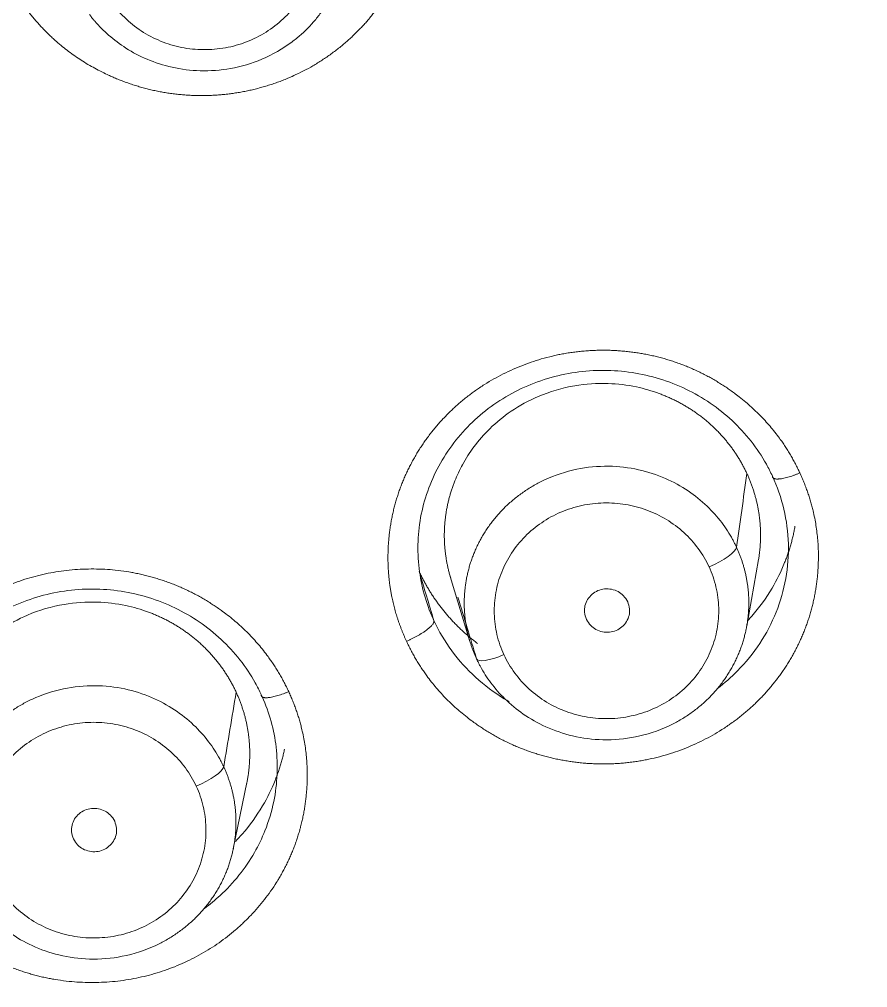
# Model space of a CAD drawing. Extents: x 6534 to 7663, y 0 to 827.
# Drawn here: x 7132.57 to 7141.03, y 544.82 to 554.48 of the extents above; entities that cross this region are included whole.
import ezdxf

# ---------------------------------------------------------------- set-up
doc = ezdxf.new("R2010")
doc.units = 0
doc.header["$LTSCALE"] = 30
doc.header["$MEASUREMENT"] = 0
doc.layers.add('1', color=7, linetype='CONTINUOUS')

msp = doc.modelspace()

# ---------------------------------------------------------------- linework, layer by layer
at = {"layer": '1', "color": 7, "linetype": 'Continuous', "lineweight": 18}
for p, q in [((7139.8216, 548.4234), (7139.9396, 549.0895)), ((7136.8646, 548.9194), (7137.0612, 548.2708)), ((7134.7013, 546.2004), (7134.8375, 546.8634))]:
    msp.add_line(p, q, dxfattribs=at)
for centre, major_axis, ratio, start_param, end_param in [((7103.3945, 533.9208), (62.577, 0), 0.961466, 0, 3.141593), ((7103.3945, 533.3075), (-60.5, 0), 0.961466, 2.420581, 4.712389), ((7103.3945, 533.4449), (60, 0), 0.961466, 4.72417, 7.853982), ((7103.3945, 533.4449), (-59.925, 0), 0.961466, 1.570796, 4.712389), ((7139.4458, 549.0975), (0.2722, 0.126), 0.251144, 4.596757, 6.122356), ((7137.4002, 548.2218), (-0.2722, -0.126), 0.251192, 6.247399, 7.7381), ((7134.3323, 546.9085), (0.2722, 0.1261), 0.251131, 4.596672, 6.113654)]:
    msp.add_ellipse(centre, major_axis=major_axis, ratio=ratio, start_param=start_param, end_param=end_param, dxfattribs=at)
at = {"layer": '1', "color": 7, "linetype": 'Continuous', "lineweight": 13}
for centre, major_axis, start_param, end_param in [((7103.3945, 533.3075), (-59.425, 0), 1.570796, 4.70194), ((7103.3945, 533.3075), (-57.948, 0), 1.579187, 4.712389), ((7103.3945, 533.3519), (57.4031, 0), 4.721079, 7.853982)]:
    msp.add_ellipse(centre, major_axis=major_axis, ratio=0.961466, start_param=start_param, end_param=end_param, dxfattribs=at)
at = {"layer": '1', "color": 7, "linetype": 'Continuous', "lineweight": 18}
for points, degree, knots in [([(7166.2936, 539.0744), (7166.2935, 540.2478), (7166.258, 541.4096), (7166.1199, 543.7065), (7166.0175, 544.8416), (7165.7502, 547.0816), (7165.5853, 548.1865), (7165.1975, 550.3635), (7164.9745, 551.4355), (7164.4752, 553.5441), (7164.1987, 554.5807), (7163.5967, 556.6166), (7163.2712, 557.6159), (7162.5755, 559.5754), (7161.8352, 561.4959), (7160.604, 564.2559), (7159.2649, 566.8924), (7157.8306, 569.4036), (7156.3131, 571.7885), (7154.7243, 574.0471), (7153.0753, 576.1799), (7151.3771, 578.1885), (7150.2189, 579.4458), (7149.343, 580.3589), (7148.9032, 580.8079), (7148.3874, 581.3188), (7148.1289, 581.571), (7147.9995, 581.6963), (7147.9347, 581.7587), (7147.9023, 581.7899), (7147.8862, 581.8055), (7147.8781, 581.8133), (7147.874, 581.8172), (7147.872, 581.8191), (7147.871, 581.8201), (7147.8705, 581.8205), (7147.8703, 581.8208), (7147.8701, 581.8209), (7146.3686, 583.2641), (7144.7968, 584.6285), (7141.532, 587.1895), (7139.839, 588.3862), (7136.3513, 590.6036), (7134.5567, 591.6244), (7130.8862, 593.4839), (7129.0103, 594.3227), (7125.1973, 595.8143), (7123.2602, 596.4671), (7119.3451, 597.585), (7117.3671, 598.0499), (7113.3896, 598.7921), (7111.3902, 599.0693), (7107.3893, 599.4377), (7105.3878, 599.529), (7103.3945, 599.5291)], 3, [0, 0, 0, 0, 0.03125, 0.03125, 0.0625, 0.0625, 0.09375, 0.09375, 0.125, 0.125, 0.15625, 0.15625, 0.1875, 0.1875, 0.21875, 0.25, 0.28125, 0.3125, 0.34375, 0.375, 0.40625, 0.4375, 0.46875, 0.46875, 0.484375, 0.492187, 0.496094, 0.498047, 0.499023, 0.499512, 0.499756, 0.499878, 0.499939, 0.499969, 0.499985, 0.499992, 0.499992, 0.5, 0.5, 0.5625, 0.5625, 0.625, 0.625, 0.6875, 0.6875, 0.75, 0.75, 0.8125, 0.8125, 0.875, 0.875, 0.9375, 0.9375, 1, 1, 1, 1]), ([(7133.2673, 554.5259), (7133.2709, 554.5211), (7133.2781, 554.5117), (7133.289, 554.4979), (7133.2999, 554.4844), (7133.3108, 554.4712), (7133.3599, 554.4135), (7133.4601, 554.3123), (7133.6336, 554.1821), (7133.8457, 554.0707), (7134.0955, 553.9903), (7134.3782, 553.9548), (7134.6843, 553.9776), (7134.9984, 554.071), (7135.2107, 554.1929), (7135.3314, 554.287), (7135.3757, 554.3246), (7135.418, 554.3636), (7135.4582, 554.4039), (7135.4963, 554.4453), (7135.5323, 554.4878), (7135.5662, 554.5312), (7135.598, 554.5754), (7135.6277, 554.6203), (7135.6552, 554.6659), (7135.6807, 554.712), (7135.7041, 554.7585), (7135.7254, 554.8053), (7135.7448, 554.8524), (7135.7621, 554.8997), (7135.7774, 554.947), (7135.7909, 554.9944), (7135.8024, 555.0416), (7135.8121, 555.0887), (7135.82, 555.1357), (7135.8261, 555.1823), (7135.8305, 555.2285), (7135.8333, 555.2744), (7135.8344, 555.3198), (7135.834, 555.3648), (7135.8321, 555.4091), (7135.8287, 555.4529), (7135.824, 555.496), (7135.8179, 555.5384), (7135.8105, 555.5801), (7135.8019, 555.6211), (7135.7921, 555.6613), (7135.7812, 555.7006), (7135.7693, 555.7392), (7135.7564, 555.7769), (7135.7425, 555.8138), (7135.7277, 555.8497), (7135.7121, 555.8848), (7135.6957, 555.919), (7135.6786, 555.9522), (7135.6608, 555.9846), (7135.6424, 556.016), (7135.6234, 556.0465), (7135.6039, 556.0761), (7135.5839, 556.1048), (7135.5701, 556.1233), (7135.5633, 556.1326)], 3, [0, 0, 0, 0, 0.004119, 0.008174, 0.012167, 0.016097, 0.019963, 0.064396, 0.113626, 0.167651, 0.226467, 0.290074, 0.358468, 0.431645, 0.509603, 0.522987, 0.536251, 0.549393, 0.562415, 0.575315, 0.588095, 0.600753, 0.613291, 0.625707, 0.638002, 0.650177, 0.66223, 0.674162, 0.685973, 0.697664, 0.709233, 0.720681, 0.732008, 0.743214, 0.754299, 0.765262, 0.776105, 0.786827, 0.797427, 0.807907, 0.818265, 0.828503, 0.838619, 0.848614, 0.858488, 0.868241, 0.877873, 0.887383, 0.896773, 0.906041, 0.915189, 0.924215, 0.93312, 0.941904, 0.950567, 0.959108, 0.967529, 0.975828, 0.984007, 0.992064, 1, 1, 1, 1]), ([(7136.2827, 548.7165), (7136.249, 548.883), (7136.2393, 549.2579), (7136.3095, 549.6601), (7136.4601, 550.0389), (7136.6855, 550.3835), (7136.8309, 550.5314), (7137.1245, 550.83), (7137.9122, 551.1668), (7138.3424, 551.1761), (7138.5535, 551.1807), (7138.9698, 551.1107), (7139.3617, 550.9645), (7139.5417, 550.854), (7139.7191, 550.7451), (7140.1783, 550.3267), (7140.3514, 549.9525)], 2, [0, 0, 0, 0.057017, 0.124373, 0.191729, 0.259085, 0.326441, 0.326441, 0.461152, 0.595864, 0.595864, 0.66322, 0.730576, 0.797932, 0.797932, 0.865288, 1, 1, 1]), ([(7136.7021, 548.4794), (7136.6994, 548.4852), (7136.624, 548.6503), (7136.5259, 549.0032), (7136.5478, 549.546), (7136.742, 550.0644), (7137.0906, 550.5025), (7137.5605, 550.8187), (7138.1081, 550.9836), (7138.6819, 550.9817), (7139.2284, 550.8134), (7139.6969, 550.4938), (7139.9555, 550.1647), (7140.059, 549.9614), (7140.0775, 549.9214)], 3, [0, 0, 0, 0, 0.003406, 0.096975, 0.19437, 0.29215, 0.389868, 0.487607, 0.585332, 0.683082, 0.780758, 0.878502, 0.976486, 1, 1, 1, 1]), ([(7136.8692, 548.9042), (7136.8672, 548.9107), (7136.8617, 548.9294), (7136.8532, 548.9603), (7136.8441, 548.9971), (7136.836, 549.0341), (7136.8288, 549.0713), (7136.8225, 549.1089), (7136.8172, 549.1466), (7136.813, 549.1846), (7136.8096, 549.2227), (7136.8073, 549.2609), (7136.806, 549.2993), (7136.8057, 549.3378), (7136.8065, 549.3764), (7136.8082, 549.415), (7136.811, 549.4536), (7136.8148, 549.4923), (7136.8197, 549.5309), (7136.8256, 549.5695), (7136.8325, 549.608), (7136.8405, 549.6463), (7136.8496, 549.6846), (7136.8597, 549.7227), (7136.8708, 549.7606), (7136.883, 549.7983), (7136.8962, 549.8357), (7136.9271, 549.9161), (7136.988, 550.0456), (7137.1019, 550.223), (7137.2619, 550.4058), (7137.4754, 550.5802), (7137.7583, 550.735), (7138.0885, 550.8323), (7138.4235, 550.8549), (7138.7075, 550.8202), (7138.8816, 550.77), (7138.9685, 550.7372), (7138.9889, 550.7292), (7139.0091, 550.7209), (7139.0292, 550.7124), (7139.0492, 550.7036), (7139.069, 550.6946), (7139.0886, 550.6853), (7139.1081, 550.6758), (7139.1275, 550.666), (7139.1466, 550.656), (7139.1656, 550.6457), (7139.1845, 550.6352), (7139.2031, 550.6244), (7139.2216, 550.6134), (7139.2399, 550.6022), (7139.258, 550.5908), (7139.2759, 550.5791), (7139.2937, 550.5672), (7139.3112, 550.5551), (7139.3286, 550.5427), (7139.3457, 550.5302), (7139.3627, 550.5175), (7139.3794, 550.5045), (7139.396, 550.4913), (7139.4123, 550.478), (7139.4285, 550.4644), (7139.4444, 550.4507), (7139.4601, 550.4367), (7139.4756, 550.4226), (7139.4909, 550.4083), (7139.506, 550.3938), (7139.5208, 550.3791), (7139.5354, 550.3643), (7139.5498, 550.3492), (7139.564, 550.334), (7139.5779, 550.3187), (7139.5916, 550.3032), (7139.6051, 550.2875), (7139.6183, 550.2717), (7139.6313, 550.2557), (7139.6441, 550.2396), (7139.6566, 550.2233), (7139.6689, 550.2069), (7139.6809, 550.1904), (7139.6927, 550.1737), (7139.7042, 550.1569), (7139.7155, 550.14), (7139.7266, 550.1229), (7139.7374, 550.1057), (7139.7479, 550.0884), (7139.7582, 550.071), (7139.7683, 550.0535), (7139.7781, 550.0359), (7139.7876, 550.0182), (7139.7969, 550.0004), (7139.806, 549.9825), (7139.8148, 549.9645), (7139.8204, 549.9524), (7139.8232, 549.9463)], 3, [0, 0, 0, 0, 0.004509, 0.012778, 0.021065, 0.02937, 0.037693, 0.046034, 0.054393, 0.06277, 0.071165, 0.079578, 0.088009, 0.096457, 0.104924, 0.113409, 0.121911, 0.130432, 0.13897, 0.147526, 0.1561, 0.164692, 0.173302, 0.18193, 0.190576, 0.19924, 0.207921, 0.216621, 0.255647, 0.30128, 0.353512, 0.412333, 0.477735, 0.558366, 0.628737, 0.68884, 0.738666, 0.743318, 0.747965, 0.752607, 0.757244, 0.761875, 0.766502, 0.771123, 0.775739, 0.78035, 0.784956, 0.789556, 0.794152, 0.798742, 0.803327, 0.807907, 0.812482, 0.817052, 0.821617, 0.826176, 0.830731, 0.83528, 0.839824, 0.844363, 0.848897, 0.853425, 0.857949, 0.862467, 0.866981, 0.871489, 0.875992, 0.88049, 0.884982, 0.88947, 0.893953, 0.89843, 0.902902, 0.90737, 0.911832, 0.916289, 0.92074, 0.925187, 0.929629, 0.934065, 0.938497, 0.942923, 0.947344, 0.95176, 0.956171, 0.960577, 0.964978, 0.969373, 0.973764, 0.978149, 0.98253, 0.986905, 0.991275, 0.99564, 1, 1, 1, 1]), ([(7139.7196, 549.211), (7139.7172, 549.2161), (7139.7124, 549.2264), (7139.7049, 549.2417), (7139.6972, 549.2571), (7139.6892, 549.2726), (7139.6522, 549.3417), (7139.5728, 549.4649), (7139.4258, 549.6303), (7139.2376, 549.782), (7139.0078, 549.908), (7138.7389, 549.9954), (7138.4379, 550.0303), (7138.1172, 549.9997), (7137.8885, 549.9239), (7137.7528, 549.8573), (7137.7014, 549.8294), (7137.6518, 549.7997), (7137.6038, 549.7685), (7137.5577, 549.7357), (7137.5133, 549.7014), (7137.4708, 549.6658), (7137.4303, 549.629), (7137.3916, 549.5911), (7137.3548, 549.5521), (7137.3199, 549.5122), (7137.287, 549.4714), (7137.256, 549.43), (7137.2269, 549.3878), (7137.1997, 549.3451), (7137.1744, 549.3019), (7137.151, 549.2584), (7137.1295, 549.2145), (7137.1098, 549.1704), (7137.0919, 549.1261), (7137.0758, 549.0818), (7137.0614, 549.0374), (7137.0488, 548.9931), (7137.0378, 548.9489), (7137.0284, 548.9049), (7137.0207, 548.8611), (7137.0145, 548.8176), (7137.0098, 548.7745), (7137.0065, 548.7318), (7137.0047, 548.6894), (7137.0042, 548.6476), (7137.005, 548.6063), (7137.0071, 548.5656), (7137.0104, 548.5254), (7137.0149, 548.4858), (7137.0205, 548.447), (7137.0272, 548.4087), (7137.0348, 548.3712), (7137.0435, 548.3344), (7137.053, 548.2984), (7137.0634, 548.2631), (7137.0747, 548.2286), (7137.0867, 548.1948), (7137.0994, 548.1619), (7137.1128, 548.1297), (7137.1223, 548.1087), (7137.127, 548.0983)], 3, [0, 0, 0, 0, 0.00393, 0.007893, 0.011888, 0.015916, 0.019977, 0.066373, 0.117006, 0.171871, 0.230967, 0.29429, 0.361837, 0.433604, 0.509587, 0.522943, 0.53618, 0.549297, 0.562294, 0.575172, 0.587929, 0.600567, 0.613085, 0.625483, 0.637761, 0.649919, 0.661958, 0.673877, 0.685676, 0.697355, 0.708914, 0.720353, 0.731673, 0.742873, 0.753953, 0.764913, 0.775754, 0.786475, 0.797076, 0.807557, 0.817918, 0.82816, 0.838282, 0.848284, 0.858166, 0.867929, 0.877572, 0.887095, 0.896498, 0.905782, 0.914946, 0.92399, 0.932915, 0.941719, 0.950404, 0.95897, 0.967415, 0.975741, 0.983947, 0.992033, 1, 1, 1, 1]), ([(7139.8232, 549.9463), (7139.8284, 549.935), (7139.8387, 549.9122), (7139.8531, 549.8776), (7139.8667, 549.8427), (7139.8794, 549.8073), (7139.8913, 549.7716), (7139.9022, 549.7355), (7139.9122, 549.6991), (7139.9213, 549.6623), (7139.9295, 549.6253), (7139.9367, 549.588), (7139.9429, 549.5505), (7139.9482, 549.5128), (7139.9525, 549.4748), (7139.9558, 549.4367), (7139.9581, 549.3985), (7139.9594, 549.3601), (7139.9597, 549.3216), (7139.9589, 549.283), (7139.9572, 549.2444), (7139.9544, 549.2058), (7139.9506, 549.1671), (7139.9457, 549.1285), (7139.941, 549.0979), (7139.938, 549.0801), (7139.9371, 549.0752)], 3, [0, 0, 0, 0, 0.041738, 0.083568, 0.125489, 0.167501, 0.209604, 0.251798, 0.294084, 0.336461, 0.378929, 0.421489, 0.46414, 0.506883, 0.549717, 0.592643, 0.63566, 0.678769, 0.721969, 0.765262, 0.808645, 0.852121, 0.895689, 0.939348, 0.983099, 1, 1, 1, 1]), ([(7140.0775, 549.9215), (7140.1267, 549.8153), (7140.1649, 549.7045), (7140.2183, 549.4779), (7140.2334, 549.3621), (7140.2397, 549.1298), (7140.231, 549.0133), (7140.1901, 548.7843), (7140.1578, 548.6718), (7140.1145, 548.5633)], 3, [0, 0, 0, 0, 0.25, 0.25, 0.5, 0.5, 0.75, 0.75, 1, 1, 1, 1]), ([(7139.8364, 548.4831), (7139.8482, 548.4959), (7139.9373, 548.5954), (7140.0716, 548.7815), (7140.1681, 548.9776), (7140.2084, 549.0804), (7140.2167, 549.1025), (7140.2248, 549.1246), (7140.2325, 549.1468), (7140.2399, 549.169), (7140.2471, 549.1913), (7140.2539, 549.2137), (7140.2605, 549.2361), (7140.2668, 549.2585), (7140.2727, 549.281), (7140.2784, 549.3036), (7140.2838, 549.3262), (7140.2889, 549.3488), (7140.2937, 549.3714), (7140.2982, 549.3941), (7140.3012, 549.4102), (7140.3027, 549.4188), (7140.3029, 549.4198)], 3, [0, 0, 0, 0, 0.048669, 0.374046, 0.643037, 0.665369, 0.687674, 0.709953, 0.732204, 0.754428, 0.776625, 0.798795, 0.820938, 0.843054, 0.865143, 0.887205, 0.90924, 0.931248, 0.953229, 0.975183, 0.99711, 1, 1, 1, 1]), ([(7137.127, 548.0983), (7137.1295, 548.0929), (7137.1345, 548.0823), (7137.1422, 548.0665), (7137.1499, 548.0512), (7137.1578, 548.0361), (7137.1933, 547.9698), (7137.2694, 547.8508), (7137.4109, 547.6888), (7137.5943, 547.5374), (7137.8212, 547.4089), (7138.09, 547.3176), (7138.3943, 547.2788), (7138.7217, 547.3074), (7138.9556, 547.3841), (7139.094, 547.4521), (7139.1455, 547.48), (7139.1953, 547.5097), (7139.2433, 547.5411), (7139.2895, 547.574), (7139.3339, 547.6083), (7139.3764, 547.6439), (7139.4171, 547.6808), (7139.4558, 547.7189), (7139.4926, 547.7579), (7139.5275, 547.7979), (7139.5604, 547.8387), (7139.5914, 547.8803), (7139.6205, 547.9225), (7139.6476, 547.9653), (7139.6729, 548.0085), (7139.6962, 548.0521), (7139.7177, 548.0961), (7139.7374, 548.1402), (7139.7552, 548.1845), (7139.7713, 548.2289), (7139.7856, 548.2733), (7139.7982, 548.3176), (7139.8092, 548.3618), (7139.8185, 548.4058), (7139.8262, 548.4496), (7139.8323, 548.493), (7139.837, 548.5362), (7139.8402, 548.5789), (7139.842, 548.6212), (7139.8424, 548.6629), (7139.8416, 548.7042), (7139.8394, 548.7449), (7139.8361, 548.785), (7139.8316, 548.8245), (7139.826, 548.8633), (7139.8193, 548.9014), (7139.8116, 548.9389), (7139.803, 548.9756), (7139.7934, 549.0115), (7139.783, 549.0467), (7139.7718, 549.0811), (7139.7598, 549.1148), (7139.7471, 549.1476), (7139.7338, 549.1797), (7139.7243, 549.2006), (7139.7196, 549.211)], 3, [0, 0, 0, 0, 0.004119, 0.008174, 0.012167, 0.016097, 0.019963, 0.064396, 0.113626, 0.167651, 0.226467, 0.290074, 0.358468, 0.431645, 0.509603, 0.522987, 0.536251, 0.549393, 0.562415, 0.575315, 0.588095, 0.600753, 0.613291, 0.625707, 0.638002, 0.650177, 0.66223, 0.674162, 0.685973, 0.697664, 0.709233, 0.720681, 0.732008, 0.743214, 0.754299, 0.765262, 0.776105, 0.786827, 0.797427, 0.807907, 0.818265, 0.828503, 0.838619, 0.848614, 0.858488, 0.868241, 0.877873, 0.887383, 0.896773, 0.906041, 0.915189, 0.924215, 0.93312, 0.941904, 0.950567, 0.959108, 0.967529, 0.975828, 0.984007, 0.992064, 1, 1, 1, 1]), ([(7131.1822, 546.5607), (7131.1531, 546.7152), (7131.1439, 547.0773), (7131.2144, 547.4799), (7131.2899, 547.6698), (7131.4422, 548.0523), (7132.0321, 548.6497), (7132.8122, 548.983), (7133.6671, 549.0038), (7134.0642, 548.8569), (7134.2598, 548.7845), (7134.4395, 548.675), (7134.6169, 548.5668), (7135.0797, 548.1472), (7135.254, 547.7704)], 2, [0, 0, 0, 0.052966, 0.120612, 0.188257, 0.188257, 0.323547, 0.458838, 0.594128, 0.729419, 0.729419, 0.797064, 0.797064, 0.864709, 1, 1, 1]), ([(7136.5545, 548.9704), (7136.5603, 548.958), (7136.5721, 548.9331), (7136.5908, 548.8962), (7136.6102, 548.8595), (7136.6306, 548.8232), (7136.6518, 548.7873), (7136.6739, 548.7517), (7136.6969, 548.7165), (7136.7207, 548.6817), (7136.7453, 548.6473), (7136.7708, 548.6134), (7136.7971, 548.58), (7136.8243, 548.5471), (7136.8522, 548.5147), (7136.881, 548.4828), (7136.9105, 548.4515), (7136.9409, 548.4207), (7136.972, 548.3905), (7137.0039, 548.361), (7137.0365, 548.3321), (7137.0699, 548.3038), (7137.1029, 548.2771), (7137.1248, 548.2601), (7137.1353, 548.2521)], 3, [0, 0, 0, 0, 0.044595, 0.089293, 0.134094, 0.178998, 0.224004, 0.269113, 0.314325, 0.359639, 0.405057, 0.450577, 0.496199, 0.541924, 0.587752, 0.633682, 0.679715, 0.725851, 0.772089, 0.818429, 0.864872, 0.911417, 0.958065, 1, 1, 1, 1]), ([(7131.6067, 546.2975), (7131.6039, 546.3037), (7131.5283, 546.4694), (7131.4304, 546.8229), (7131.4529, 547.3657), (7131.6474, 547.8837), (7131.9961, 548.3213), (7132.4659, 548.637), (7133.013, 548.8016), (7133.5863, 548.7996), (7134.1323, 548.6312), (7134.6004, 548.3118), (7134.8585, 547.983), (7134.9618, 547.78), (7134.9802, 547.7402)], 3, [0, 0, 0, 0, 0.003644, 0.097361, 0.19475, 0.292493, 0.390173, 0.487867, 0.585548, 0.683258, 0.780902, 0.878622, 0.976589, 1, 1, 1, 1]), ([(7131.7639, 546.7717), (7131.7631, 546.7747), (7131.7591, 546.7898), (7131.7523, 546.8172), (7131.7441, 546.8542), (7131.7369, 546.8915), (7131.7307, 546.929), (7131.7254, 546.9667), (7131.7211, 547.0046), (7131.7178, 547.0427), (7131.7155, 547.081), (7131.7142, 547.1193), (7131.7139, 547.1578), (7131.7147, 547.1964), (7131.7164, 547.235), (7131.7192, 547.2736), (7131.723, 547.3122), (7131.7279, 547.3508), (7131.7338, 547.3894), (7131.7407, 547.4278), (7131.7487, 547.4662), (7131.7577, 547.5044), (7131.7678, 547.5425), (7131.7789, 547.5804), (7131.7911, 547.6181), (7131.8043, 547.6555), (7131.8352, 547.7358), (7131.8961, 547.8652), (7132.0098, 548.0426), (7132.1697, 548.2252), (7132.3831, 548.3995), (7132.6659, 548.5542), (7132.9958, 548.6515), (7133.3307, 548.674), (7133.6145, 548.6394), (7133.7884, 548.5892), (7133.8753, 548.5564), (7133.8957, 548.5484), (7133.9159, 548.5402), (7133.936, 548.5317), (7133.9559, 548.5229), (7133.9757, 548.5138), (7133.9954, 548.5046), (7134.0148, 548.495), (7134.0342, 548.4852), (7134.0533, 548.4752), (7134.0723, 548.4649), (7134.0911, 548.4544), (7134.1098, 548.4437), (7134.1282, 548.4327), (7134.1465, 548.4215), (7134.1646, 548.41), (7134.1825, 548.3984), (7134.2003, 548.3865), (7134.2178, 548.3744), (7134.2352, 548.3621), (7134.2523, 548.3495), (7134.2693, 548.3368), (7134.286, 548.3238), (7134.3026, 548.3107), (7134.3189, 548.2973), (7134.335, 548.2838), (7134.351, 548.27), (7134.3667, 548.2561), (7134.3822, 548.2419), (7134.3974, 548.2276), (7134.4125, 548.2131), (7134.4273, 548.1985), (7134.4419, 548.1836), (7134.4563, 548.1686), (7134.4705, 548.1534), (7134.4844, 548.1381), (7134.4981, 548.1226), (7134.5115, 548.1069), (7134.5248, 548.0911), (7134.5378, 548.0751), (7134.5505, 548.059), (7134.563, 548.0428), (7134.5753, 548.0264), (7134.5873, 548.0098), (7134.5991, 547.9932), (7134.6107, 547.9764), (7134.6219, 547.9594), (7134.633, 547.9424), (7134.6438, 547.9252), (7134.6543, 547.9079), (7134.6646, 547.8905), (7134.6747, 547.873), (7134.6845, 547.8554), (7134.694, 547.8377), (7134.7033, 547.8199), (7134.7123, 547.802), (7134.7211, 547.784), (7134.7268, 547.7719), (7134.7296, 547.7659)], 3, [0, 0, 0, 0, 0.002013, 0.010391, 0.018787, 0.027201, 0.035633, 0.044084, 0.052552, 0.061039, 0.069544, 0.078067, 0.086609, 0.095168, 0.103746, 0.112342, 0.120955, 0.129587, 0.138238, 0.146906, 0.155592, 0.164297, 0.17302, 0.18176, 0.190519, 0.199296, 0.208091, 0.247544, 0.293671, 0.346465, 0.40592, 0.472029, 0.553536, 0.624675, 0.68543, 0.73579, 0.740493, 0.745191, 0.749884, 0.754571, 0.759253, 0.76393, 0.768602, 0.773269, 0.77793, 0.782586, 0.787237, 0.791883, 0.796524, 0.80116, 0.80579, 0.810415, 0.815035, 0.81965, 0.82426, 0.828864, 0.833463, 0.838057, 0.842646, 0.84723, 0.851809, 0.856382, 0.86095, 0.865513, 0.870071, 0.874624, 0.879171, 0.883714, 0.888251, 0.892783, 0.89731, 0.901831, 0.906348, 0.910859, 0.915365, 0.919866, 0.924362, 0.928853, 0.933338, 0.937818, 0.942293, 0.946763, 0.951228, 0.955688, 0.960142, 0.964592, 0.969036, 0.973475, 0.977908, 0.982337, 0.986761, 0.991179, 0.995592, 1, 1, 1, 1]), ([(7134.6059, 547.0212), (7134.6036, 547.0262), (7134.5988, 547.0364), (7134.5914, 547.0517), (7134.5836, 547.0671), (7134.5755, 547.0827), (7134.5378, 547.1533), (7134.4568, 547.2786), (7134.3068, 547.4458), (7134.1162, 547.5975), (7133.8849, 547.7223), (7133.6161, 547.8076), (7133.3171, 547.8405), (7133.0001, 547.809), (7132.7742, 547.7338), (7132.64, 547.668), (7132.5886, 547.6401), (7132.5389, 547.6105), (7132.491, 547.5793), (7132.4449, 547.5465), (7132.4006, 547.5123), (7132.3581, 547.4767), (7132.3175, 547.44), (7132.2788, 547.4021), (7132.2421, 547.3631), (7132.2072, 547.3232), (7132.1743, 547.2825), (7132.1433, 547.2411), (7132.1143, 547.199), (7132.0871, 547.1563), (7132.0619, 547.1132), (7132.0385, 547.0696), (7132.017, 547.0258), (7131.9973, 546.9817), (7131.9794, 546.9375), (7131.9633, 546.8932), (7131.949, 546.8488), (7131.9363, 546.8046), (7131.9254, 546.7604), (7131.916, 546.7164), (7131.9083, 546.6727), (7131.9021, 546.6293), (7131.8974, 546.5862), (7131.8941, 546.5434), (7131.8923, 546.5012), (7131.8918, 546.4594), (7131.8926, 546.4181), (7131.8947, 546.3774), (7131.8981, 546.3372), (7131.9025, 546.2977), (7131.9081, 546.2589), (7131.9148, 546.2207), (7131.9225, 546.1832), (7131.9311, 546.1465), (7131.9407, 546.1104), (7131.9511, 546.0752), (7131.9623, 546.0407), (7131.9743, 546.007), (7131.987, 545.9741), (7132.0004, 545.9419), (7132.0099, 545.9209), (7132.0146, 545.9105)], 3, [0, 0, 0, 0, 0.003868, 0.007805, 0.01181, 0.015885, 0.020029, 0.067464, 0.118837, 0.174144, 0.233385, 0.296555, 0.363653, 0.434676, 0.50962, 0.522978, 0.536217, 0.549335, 0.562333, 0.575212, 0.58797, 0.600609, 0.613128, 0.625526, 0.637805, 0.649964, 0.662003, 0.673923, 0.685722, 0.697401, 0.708961, 0.7204, 0.73172, 0.74292, 0.754, 0.76496, 0.7758, 0.78652, 0.797121, 0.807601, 0.817962, 0.828202, 0.838323, 0.848324, 0.858205, 0.867966, 0.877608, 0.887129, 0.896531, 0.905812, 0.914974, 0.924016, 0.932938, 0.941741, 0.950423, 0.958985, 0.967428, 0.975751, 0.983954, 0.992037, 1, 1, 1, 1]), ([(7134.7296, 547.7659), (7134.7348, 547.7545), (7134.7451, 547.7318), (7134.7595, 547.6972), (7134.7731, 547.6623), (7134.7858, 547.6269), (7134.7976, 547.5912), (7134.8085, 547.5551), (7134.8186, 547.5187), (7134.8276, 547.482), (7134.8358, 547.445), (7134.843, 547.4077), (7134.8492, 547.3702), (7134.8545, 547.3325), (7134.8588, 547.2946), (7134.8621, 547.2565), (7134.8644, 547.2183), (7134.8657, 547.1799), (7134.866, 547.1414), (7134.8653, 547.1029), (7134.8635, 547.0643), (7134.8607, 547.0257), (7134.8569, 546.987), (7134.8521, 546.9484), (7134.8462, 546.9099), (7134.8406, 546.8789), (7134.8369, 546.8607), (7134.8358, 546.8554)], 3, [0, 0, 0, 0, 0.039927, 0.079941, 0.120043, 0.160231, 0.200507, 0.240871, 0.281322, 0.32186, 0.362486, 0.403198, 0.443999, 0.484887, 0.525862, 0.566925, 0.608075, 0.649312, 0.690638, 0.73205, 0.773551, 0.815138, 0.856814, 0.898577, 0.940427, 0.982365, 1, 1, 1, 1]), ([(7134.9803, 547.7402), (7134.9834, 547.7334), (7135.0593, 547.5667), (7135.157, 547.2123), (7135.1371, 546.75), (7135.0552, 546.4774), (7135.0173, 546.3824)], 3, [0, 0, 0, 0, 0.016025, 0.391522, 0.780977, 1, 1, 1, 1]), ([(7134.7239, 546.2758), (7134.7468, 546.2996), (7134.8476, 546.4096), (7134.9908, 546.6082), (7135.087, 546.8041), (7135.1272, 546.9068), (7135.1356, 546.9289), (7135.1436, 546.951), (7135.1513, 546.9732), (7135.1588, 546.9955), (7135.1659, 547.0178), (7135.1728, 547.0402), (7135.1794, 547.0626), (7135.1856, 547.0851), (7135.1916, 547.1076), (7135.1973, 547.1302), (7135.2026, 547.1528), (7135.2077, 547.1752), (7135.2108, 547.1901), (7135.2123, 547.1974)], 3, [0, 0, 0, 0, 0.092786, 0.419298, 0.688859, 0.711311, 0.733734, 0.75613, 0.778498, 0.800838, 0.82315, 0.845434, 0.86769, 0.889918, 0.912119, 0.934292, 0.956436, 0.978553, 1, 1, 1, 1]), ([(7132.0146, 545.9105), (7132.0172, 545.905), (7132.0223, 545.894), (7132.0302, 545.878), (7132.0379, 545.8626), (7132.0457, 545.8478), (7132.0803, 545.7831), (7132.1547, 545.6664), (7132.2933, 545.5064), (7132.474, 545.3552), (7132.6992, 545.2254), (7132.9678, 545.1319), (7133.2737, 545.0909), (7133.6045, 545.1182), (7133.841, 545.1953), (7133.9807, 545.2638), (7134.0321, 545.2917), (7134.0819, 545.3214), (7134.1299, 545.3526), (7134.176, 545.3855), (7134.2204, 545.4198), (7134.2629, 545.4554), (7134.3035, 545.4922), (7134.3422, 545.5302), (7134.379, 545.5692), (7134.4138, 545.6091), (7134.4467, 545.6499), (7134.4777, 545.6914), (7134.5068, 545.7335), (7134.5339, 545.7762), (7134.5592, 545.8194), (7134.5825, 545.863), (7134.604, 545.9069), (7134.6237, 545.951), (7134.6415, 545.9953), (7134.6576, 546.0396), (7134.6719, 546.0839), (7134.6845, 546.1282), (7134.6954, 546.1724), (7134.7047, 546.2164), (7134.7124, 546.2601), (7134.7186, 546.3035), (7134.7233, 546.3466), (7134.7265, 546.3893), (7134.7283, 546.4316), (7134.7287, 546.4733), (7134.7279, 546.5146), (7134.7257, 546.5552), (7134.7224, 546.5953), (7134.7179, 546.6348), (7134.7123, 546.6736), (7134.7056, 546.7117), (7134.6979, 546.7491), (7134.6893, 546.7858), (7134.6797, 546.8218), (7134.6693, 546.857), (7134.6581, 546.8914), (7134.6461, 546.925), (7134.6334, 546.9578), (7134.6201, 546.9899), (7134.6106, 547.0108), (7134.6059, 547.0212)], 3, [0, 0, 0, 0, 0.004262, 0.008395, 0.012399, 0.016275, 0.020023, 0.063396, 0.111868, 0.165437, 0.224099, 0.287852, 0.356691, 0.430612, 0.509612, 0.522991, 0.53625, 0.549388, 0.562405, 0.575301, 0.588077, 0.600731, 0.613265, 0.625678, 0.63797, 0.650141, 0.662192, 0.674122, 0.68593, 0.697618, 0.709186, 0.720632, 0.731957, 0.743162, 0.754246, 0.765209, 0.776051, 0.786772, 0.797372, 0.807852, 0.81821, 0.828448, 0.838565, 0.848561, 0.858436, 0.868191, 0.877824, 0.887337, 0.896728, 0.905999, 0.915149, 0.924178, 0.933086, 0.941874, 0.95054, 0.959086, 0.96751, 0.975814, 0.983997, 0.992059, 1, 1, 1, 1])]:
    msp.add_open_spline(points, degree=degree, knots=knots, dxfattribs=at)
at = {"layer": '1', "color": 7, "linetype": 'Continuous', "lineweight": 13}
for points, degree, knots in [([(7136.1227, 556.9944), (7136.3738, 556.6624), (7136.521, 556.0693), (7136.5394, 555.6619), (7136.474, 555.2611), (7136.3279, 554.8789), (7136.2177, 554.7053), (7135.995, 554.3544), (7135.2972, 553.8676), (7134.8784, 553.7725), (7134.6729, 553.7259), (7134.2506, 553.7112), (7133.8357, 553.7759), (7133.6358, 553.848), (7133.4387, 553.9191), (7132.8992, 554.2365), (7132.649, 554.5679)], 2, [0, 0, 0, 0.125, 0.1875, 0.25, 0.3125, 0.375, 0.375, 0.5, 0.625, 0.625, 0.6875, 0.75, 0.8125, 0.8125, 0.875, 1, 1, 1]), ([(7135.3208, 555.8845), (7135.3639, 555.8275), (7135.4011, 555.7664), (7135.4625, 555.6384), (7135.4866, 555.5715), (7135.5208, 555.4345), (7135.5309, 555.3644), (7135.5366, 555.2236), (7135.5323, 555.1529), (7135.5093, 555.0138), (7135.4907, 554.9453), (7135.44, 554.8131), (7135.4079, 554.7494), (7135.3313, 554.6292), (7135.2869, 554.5728), (7135.1874, 554.4693), (7135.1324, 554.4223), (7135.0138, 554.3395), (7134.9503, 554.3037), (7134.8172, 554.2447), (7134.7476, 554.2215), (7134.6051, 554.1886), (7134.5322, 554.1789), (7134.3857, 554.1734), (7134.3122, 554.1775), (7134.1675, 554.1996), (7134.0963, 554.2174), (7133.9588, 554.2662), (7133.8925, 554.2971), (7133.7675, 554.3707), (7133.7088, 554.4134), (7133.6012, 554.5091), (7133.5523, 554.562), (7133.5092, 554.619)], 3, [0, 0, 0, 0, 0.0625, 0.0625, 0.125, 0.125, 0.1875, 0.1875, 0.25, 0.25, 0.3125, 0.3125, 0.375, 0.375, 0.4375, 0.4375, 0.5, 0.5, 0.5625, 0.5625, 0.625, 0.625, 0.6875, 0.6875, 0.75, 0.75, 0.8125, 0.8125, 0.875, 0.875, 0.9375, 0.9375, 1, 1, 1, 1]), ([(7140.3514, 549.9525), (7140.5251, 549.5775), (7140.5409, 548.968), (7140.4707, 548.5657), (7140.3201, 548.1868), (7140.0946, 547.8422), (7139.9492, 547.6943), (7139.6555, 547.3957), (7138.8677, 547.0589), (7138.4375, 547.0497), (7138.2264, 547.0452), (7137.8102, 547.1152), (7137.4183, 547.2614), (7137.2384, 547.3719), (7137.061, 547.4809), (7136.6019, 547.8992), (7136.4289, 548.2734)], 2, [0, 0, 0, 0.125, 0.1875, 0.25, 0.3125, 0.375, 0.375, 0.5, 0.625, 0.625, 0.6875, 0.75, 0.8125, 0.8125, 0.875, 1, 1, 1]), ([(7137.4002, 548.1393), (7137.3704, 548.2037), (7137.3472, 548.2709), (7137.3149, 548.4083), (7137.3057, 548.4785), (7137.3019, 548.6194), (7137.3072, 548.69), (7137.332, 548.8289), (7137.3516, 548.8971), (7137.4041, 549.0287), (7137.4371, 549.0919), (7137.5153, 549.2111), (7137.5605, 549.267), (7137.6614, 549.3692), (7137.7171, 549.4155), (7137.8367, 549.4968), (7137.9007, 549.5318), (7138.0346, 549.5891), (7138.1045, 549.6115), (7138.2474, 549.6425), (7138.3205, 549.6513), (7138.467, 549.655), (7138.5404, 549.6499), (7138.6849, 549.6261), (7138.7559, 549.6073), (7138.8927, 549.5568), (7138.9585, 549.5251), (7139.0824, 549.4499), (7139.1406, 549.4065), (7139.2469, 549.3095), (7139.2951, 549.256), (7139.3797, 549.1409), (7139.4161, 549.0794), (7139.4459, 549.015)], 3, [0, 0, 0, 0, 0.0625, 0.0625, 0.125, 0.125, 0.1875, 0.1875, 0.25, 0.25, 0.3125, 0.3125, 0.375, 0.375, 0.4375, 0.4375, 0.5, 0.5, 0.5625, 0.5625, 0.625, 0.625, 0.6875, 0.6875, 0.75, 0.75, 0.8125, 0.8125, 0.875, 0.875, 0.9375, 0.9375, 1, 1, 1, 1]), ([(7139.4459, 549.015), (7139.4757, 548.9507), (7139.4989, 548.8835), (7139.5312, 548.746), (7139.5403, 548.6758), (7139.5441, 548.5349), (7139.5388, 548.4643), (7139.514, 548.3255), (7139.4945, 548.2572), (7139.442, 548.1257), (7139.409, 548.0624), (7139.3308, 547.9432), (7139.2856, 547.8873), (7139.1847, 547.7851), (7139.129, 547.7388), (7139.0093, 547.6575), (7138.9453, 547.6225), (7138.8114, 547.5652), (7138.7416, 547.5429), (7138.5986, 547.5118), (7138.5256, 547.503), (7138.3791, 547.4993), (7138.3056, 547.5044), (7138.1612, 547.5282), (7138.0902, 547.547), (7137.9534, 547.5975), (7137.8876, 547.6292), (7137.7636, 547.7044), (7137.7055, 547.7479), (7137.5992, 547.8448), (7137.551, 547.8984), (7137.4664, 548.0134), (7137.43, 548.075), (7137.4002, 548.1393)], 3, [0, 0, 0, 0, 0.0625, 0.0625, 0.125, 0.125, 0.1875, 0.1875, 0.25, 0.25, 0.3125, 0.3125, 0.375, 0.375, 0.4375, 0.4375, 0.5, 0.5, 0.5625, 0.5625, 0.625, 0.625, 0.6875, 0.6875, 0.75, 0.75, 0.8125, 0.8125, 0.875, 0.875, 0.9375, 0.9375, 1, 1, 1, 1]), ([(7140.1145, 548.5633), (7140.0712, 548.4549), (7140.0168, 548.3505), (7139.8877, 548.1541), (7139.8132, 548.062), (7139.6676, 547.9145), (7139.6003, 547.8558), (7139.5289, 547.8021)], 3, [0, 0, 0, 0, 0.363636, 0.363636, 0.727273, 0.727273, 1, 1, 1, 1]), ([(7137.453, 547.6708), (7137.4366, 547.6801), (7137.4203, 547.6896), (7137.3019, 547.7615), (7137.206, 547.8332), (7137.0305, 547.9933), (7136.9511, 548.0816), (7136.8114, 548.2715), (7136.7513, 548.3731), (7136.7021, 548.4794)], 3, [0, 0, 0, 0, 0.049881, 0.049881, 0.366587, 0.366587, 0.683294, 0.683294, 1, 1, 1, 1]), ([(7135.254, 547.7704), (7135.4279, 547.3949), (7135.4435, 546.7852), (7135.373, 546.3826), (7135.2974, 546.1927), (7135.1451, 545.8102), (7134.5551, 545.2127), (7133.775, 544.8795), (7132.9201, 544.8587), (7132.523, 545.0057), (7132.3275, 545.078), (7132.1478, 545.1876), (7131.9703, 545.2958), (7131.5076, 545.7154), (7131.3333, 546.0921)], 2, [0, 0, 0, 0.125, 0.1875, 0.25, 0.25, 0.375, 0.5, 0.625, 0.75, 0.75, 0.8125, 0.8125, 0.875, 1, 1, 1]), ([(7132.288, 545.9509), (7132.2582, 546.0152), (7132.235, 546.0824), (7132.2027, 546.2197), (7132.1935, 546.2899), (7132.1897, 546.4307), (7132.195, 546.5013), (7132.2198, 546.64), (7132.2393, 546.7083), (7132.2918, 546.8397), (7132.3248, 546.903), (7132.4029, 547.0221), (7132.4481, 547.0779), (7132.5489, 547.18), (7132.6046, 547.2263), (7132.7242, 547.3076), (7132.7881, 547.3426), (7132.9219, 547.3999), (7132.9918, 547.4222), (7133.1346, 547.4532), (7133.2076, 547.462), (7133.354, 547.4657), (7133.4274, 547.4606), (7133.5718, 547.4368), (7133.6427, 547.418), (7133.7795, 547.3675), (7133.8452, 547.3358), (7133.9691, 547.2607), (7134.0272, 547.2173), (7134.1334, 547.1203), (7134.1816, 547.0668), (7134.2661, 546.9518), (7134.3025, 546.8903), (7134.3323, 546.826)], 3, [0, 0, 0, 0, 0.0625, 0.0625, 0.125, 0.125, 0.1875, 0.1875, 0.25, 0.25, 0.3125, 0.3125, 0.375, 0.375, 0.4375, 0.4375, 0.5, 0.5, 0.5625, 0.5625, 0.625, 0.625, 0.6875, 0.6875, 0.75, 0.75, 0.8125, 0.8125, 0.875, 0.875, 0.9375, 0.9375, 1, 1, 1, 1]), ([(7134.3323, 546.826), (7134.3621, 546.7617), (7134.3853, 546.6946), (7134.4176, 546.5572), (7134.4267, 546.487), (7134.4305, 546.3462), (7134.4252, 546.2757), (7134.4004, 546.1369), (7134.3809, 546.0687), (7134.3284, 545.9372), (7134.2955, 545.874), (7134.2173, 545.7549), (7134.1721, 545.699), (7134.0713, 545.5969), (7134.0157, 545.5506), (7133.8961, 545.4693), (7133.8321, 545.4343), (7133.6983, 545.3771), (7133.6285, 545.3548), (7133.4856, 545.3237), (7133.4126, 545.3149), (7133.2662, 545.3112), (7133.1928, 545.3163), (7133.0485, 545.3402), (7132.9775, 545.3589), (7132.8408, 545.4094), (7132.775, 545.4411), (7132.6511, 545.5162), (7132.5931, 545.5597), (7132.4868, 545.6566), (7132.4387, 545.7101), (7132.3541, 545.8251), (7132.3178, 545.8866), (7132.288, 545.9509)], 3, [0, 0, 0, 0, 0.0625, 0.0625, 0.125, 0.125, 0.1875, 0.1875, 0.25, 0.25, 0.3125, 0.3125, 0.375, 0.375, 0.4375, 0.4375, 0.5, 0.5, 0.5625, 0.5625, 0.625, 0.625, 0.6875, 0.6875, 0.75, 0.75, 0.8125, 0.8125, 0.875, 0.875, 0.9375, 0.9375, 1, 1, 1, 1]), ([(7135.0173, 546.3824), (7134.9876, 546.3079), (7134.8732, 546.0703), (7134.6637, 545.808), (7134.4679, 545.6473), (7134.4137, 545.6076)], 3, [0, 0, 0, 0, 0.244118, 0.799245, 1, 1, 1, 1])]:
    msp.add_open_spline(points, degree=degree, knots=knots, dxfattribs=at)
for points, degree in [([(7139.8232, 549.9463), (7139.7887, 549.7012), (7139.7542, 549.4561), (7139.7197, 549.211)], 3), ([(7136.7021, 548.4794), (7136.6775, 548.5612), (7136.6283, 548.7249), (7136.5791, 548.8886), (7136.5545, 548.9704)], 3), ([(7136.4289, 548.2734), (7136.3286, 548.4897), (7136.2827, 548.7165)], 2), ([(7136.9422, 548.713), (7136.973, 548.6106), (7137.0346, 548.4056), (7137.0962, 548.2007), (7137.127, 548.0982)], 3), ([(7134.7296, 547.7659), (7134.6884, 547.5177), (7134.6472, 547.2695), (7134.606, 547.0212)], 3)]:
    msp.add_open_spline(points, degree=degree, dxfattribs=at)
for points, weights in [([(7140.3514, 549.9525), (7140.1845, 549.881), (7140.0701, 549.8684), (7140.0775, 549.9214)], [1.17407090299, 0.936223390305, 0.942118965861, 1.19175762966]), ([(7136.4289, 548.2734), (7136.5998, 548.3465), (7136.7157, 548.434), (7136.7021, 548.4794)], [1.19177715912, 0.936097979452, 0.93607428249, 1.19170606823]), ([(7135.254, 547.7704), (7135.0862, 547.6986), (7134.9713, 547.6861), (7134.9803, 547.7402)], [1.18049380614, 0.936878803247, 0.939871721024, 1.18947255947])]:
    msp.add_rational_spline(points, weights, degree=3, dxfattribs=at)
at = {"layer": '1', "color": 7, "linetype": 'Continuous', "lineweight": 18}
for points in [[(7138.6345, 548.6677), (7138.6094, 548.7135), (7138.5487, 548.7801), (7138.4013, 548.8089), (7138.2709, 548.7539), (7138.1931, 548.6291), (7138.2038, 548.5405), (7138.2225, 548.4913)], [(7138.2225, 548.4913), (7138.2476, 548.4455), (7138.3083, 548.3789), (7138.4557, 548.3501), (7138.5861, 548.4051), (7138.664, 548.5299), (7138.6532, 548.6186), (7138.6345, 548.6677)], [(7133.5186, 546.4777), (7133.4936, 546.5235), (7133.4329, 546.5901), (7133.2857, 546.6189), (7133.1554, 546.5639), (7133.0777, 546.4392), (7133.0884, 546.3506), (7133.1071, 546.3016)], [(7133.1071, 546.3016), (7133.1321, 546.2558), (7133.1928, 546.1892), (7133.3401, 546.1604), (7133.4703, 546.2154), (7133.5481, 546.3401), (7133.5373, 546.4287), (7133.5186, 546.4777)]]:
    msp.add_open_spline(points, degree=3, dxfattribs=at)

doc.saveas('drawing.dxf')
